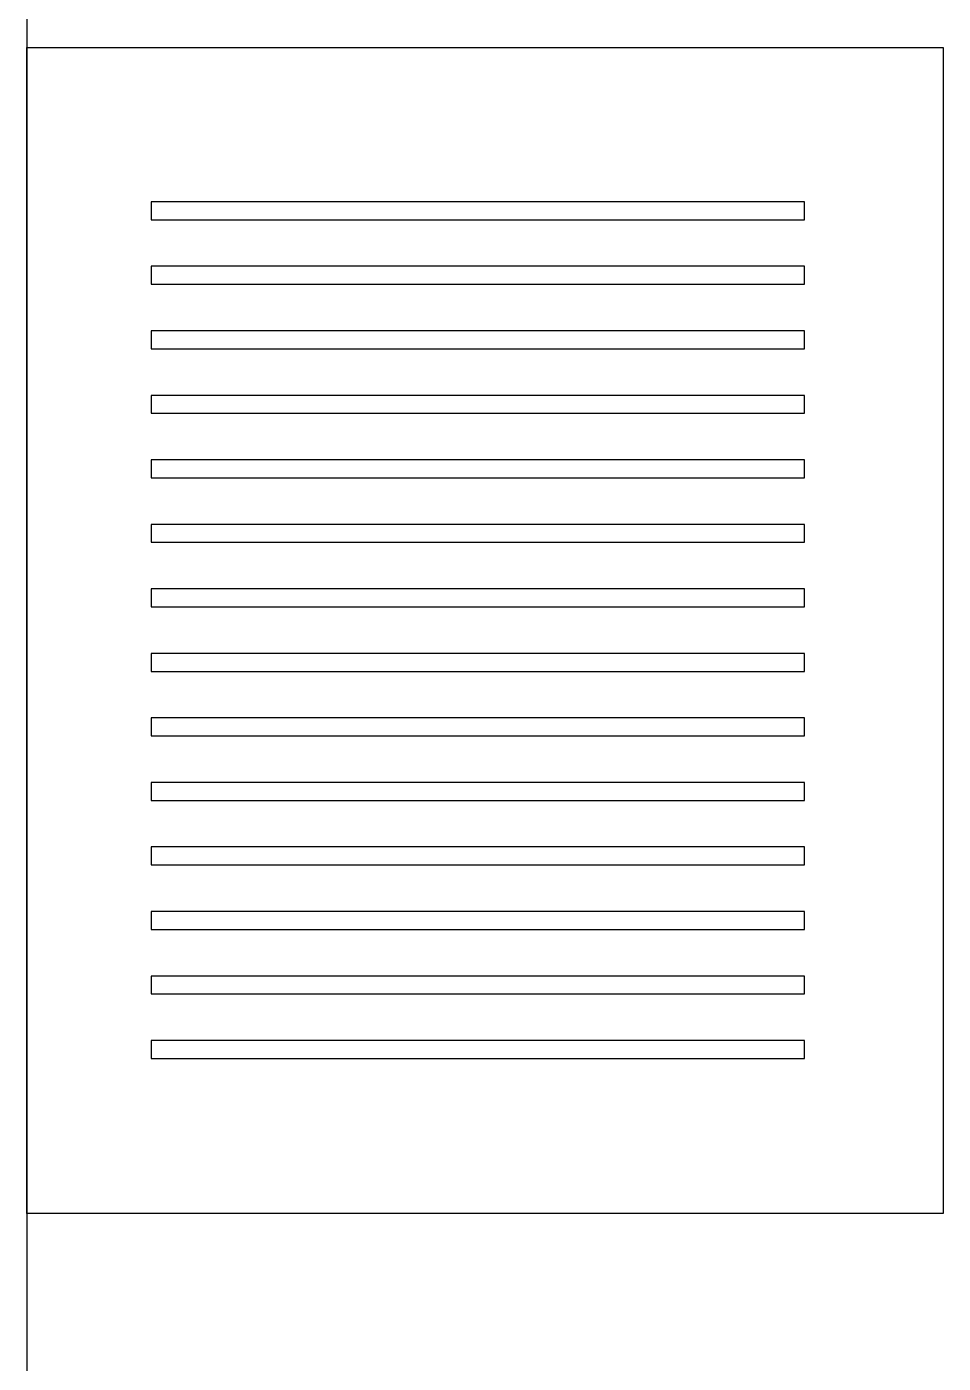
# Model space of a CAD drawing. Header units: centimetres. Extents: x 8510 to 16419, y -974 to 2536.
# Drawn here: x 12600.6 to 12655.6, y 1308.1 to 1388.4 of the extents above; entities that cross this region are included whole.
import ezdxf

# ---------------------------------------------------------------- set-up
doc = ezdxf.new("R2010")
doc.units = ezdxf.units.CM
for name, color, linetype in [('5', 5, 'Continuous'), ('P5', 5, 'Continuous'), ('轴线', 1, 'Continuous')]:
    doc.layers.add(name, color=color, linetype=linetype)

# ---------------------------------------------------------------- blocks, each defined once
blk = doc.blocks.new('42')
at = {"layer": '5'}
for p, q in [((-87017.25, -72432.81), (-87017.25, -71732.81)), ((-87017.25, -71732.81), (-86467.25, -71732.81)), ((-86467.25, -71732.81), (-86467.25, -72432.81)), ((-86541.94, -71825.87), (-86933.99, -71825.87)), ((-86933.99, -71825.87), (-86933.99, -71836.63)), ((-86541.94, -71836.63), (-86541.94, -71825.87)), ((-86933.99, -71836.63), (-86541.94, -71836.63)), ((-86541.94, -71864.61), (-86933.99, -71864.61)), ((-86933.99, -71864.61), (-86933.99, -71875.37)), ((-86541.94, -71875.37), (-86541.94, -71864.61)), ((-86933.99, -71875.37), (-86541.94, -71875.37)), ((-86541.94, -71903.35), (-86933.99, -71903.35)), ((-86933.99, -71903.35), (-86933.99, -71914.11)), ((-86541.94, -71914.11), (-86541.94, -71903.35)), ((-86933.99, -71914.11), (-86541.94, -71914.11)), ((-86541.94, -71942.09), (-86933.99, -71942.09)), ((-86933.99, -71942.09), (-86933.99, -71952.85)), ((-86541.94, -71952.85), (-86541.94, -71942.09)), ((-86933.99, -71952.85), (-86541.94, -71952.85)), ((-86541.94, -71980.83), (-86933.99, -71980.83)), ((-86933.99, -71980.83), (-86933.99, -71991.59)), ((-86541.94, -71991.59), (-86541.94, -71980.83)), ((-86933.99, -71991.59), (-86541.94, -71991.59)), ((-86541.94, -72019.56), (-86933.99, -72019.56)), ((-86933.99, -72019.56), (-86933.99, -72030.33)), ((-86541.94, -72030.33), (-86541.94, -72019.56)), ((-86933.99, -72030.33), (-86541.94, -72030.33)), ((-86541.94, -72058.3), (-86933.99, -72058.3)), ((-86933.99, -72058.3), (-86933.99, -72069.06)), ((-86541.94, -72069.06), (-86541.94, -72058.3)), ((-86933.99, -72069.06), (-86541.94, -72069.06)), ((-86541.94, -72097.04), (-86933.99, -72097.04)), ((-86933.99, -72097.04), (-86933.99, -72107.8)), ((-86541.94, -72107.8), (-86541.94, -72097.04)), ((-86933.99, -72107.8), (-86541.94, -72107.8)), ((-86541.94, -72135.78), (-86933.99, -72135.78)), ((-86933.99, -72135.78), (-86933.99, -72146.54)), ((-86541.94, -72146.54), (-86541.94, -72135.78)), ((-86933.99, -72146.54), (-86541.94, -72146.54)), ((-86541.94, -72174.52), (-86933.99, -72174.52)), ((-86933.99, -72174.52), (-86933.99, -72185.28)), ((-86541.94, -72185.28), (-86541.94, -72174.52)), ((-86933.99, -72185.28), (-86541.94, -72185.28)), ((-86541.94, -72213.26), (-86933.99, -72213.26)), ((-86933.99, -72213.26), (-86933.99, -72224.02)), ((-86541.94, -72224.02), (-86541.94, -72213.26)), ((-86933.99, -72224.02), (-86541.94, -72224.02)), ((-86541.94, -72252), (-86933.99, -72252)), ((-86933.99, -72252), (-86933.99, -72262.76)), ((-86541.94, -72262.76), (-86541.94, -72252)), ((-86933.99, -72262.76), (-86541.94, -72262.76)), ((-86541.94, -72290.74), (-86933.99, -72290.74)), ((-86933.99, -72290.74), (-86933.99, -72301.5)), ((-86541.94, -72301.5), (-86541.94, -72290.74)), ((-86933.99, -72301.5), (-86541.94, -72301.5)), ((-86541.94, -72329.47), (-86933.99, -72329.47)), ((-86933.99, -72329.47), (-86933.99, -72340.24)), ((-86541.94, -72340.24), (-86541.94, -72329.47)), ((-86933.99, -72340.24), (-86541.94, -72340.24)), ((-86467.25, -72432.81), (-87017.25, -72432.81))]:
    blk.add_line(p, q, dxfattribs=at)
blk = doc.blocks.new('43')
at = {"layer": 'P5'}
blk.add_blockref('42', (0, 0), dxfattribs=at)

msp = doc.modelspace()

# ---------------------------------------------------------------- linework, layer by layer
at = {"layer": '轴线', "color": 7}
for p in [(12600.577, 1822.127), (12600.577, 1364.627)]:
    msp.add_line(p, (12600.577, 924.627), dxfattribs=at)

# ---------------------------------------------------------------- block references
at = {"layer": 'P5', "color": 7, "xscale": 0.1, "yscale": 0.1, "zscale": 0.1, "rotation": 180}
msp.add_blockref('43', (3953.852, -5856.16), dxfattribs=at)

doc.saveas('drawing.dxf')
